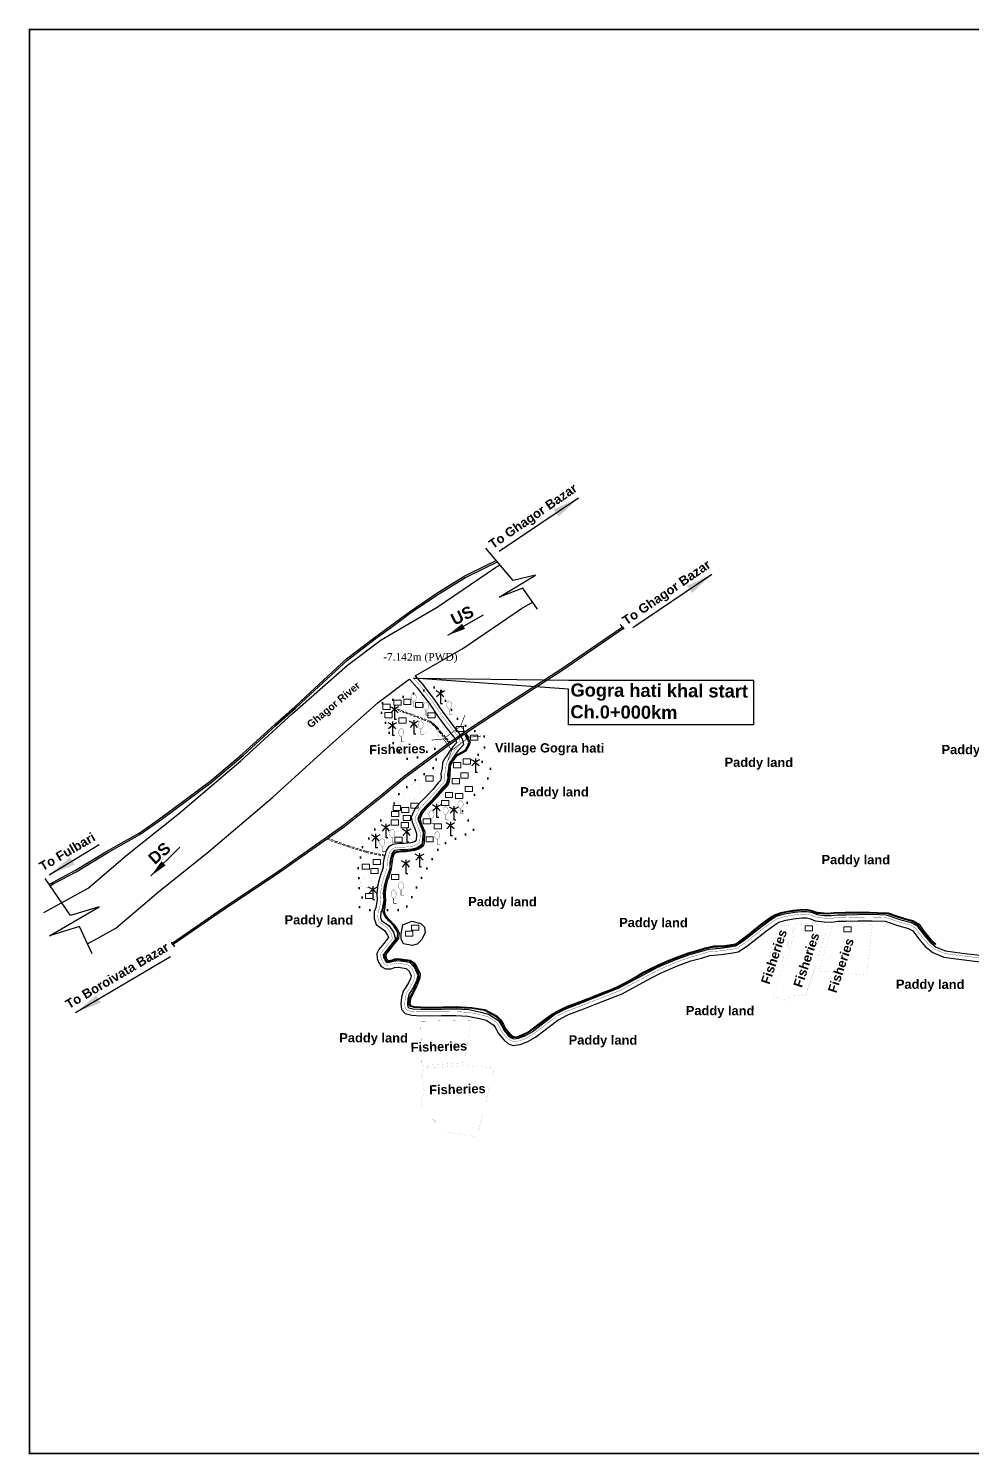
# Model space of a CAD drawing. Header units: millimetres. Extents: x -54213 to 103, y -104347 to -48.
# Drawn here: x -54213 to -52461, y -104347 to -101700 of the extents above; entities that cross this region are included whole.
import ezdxf

# ---------------------------------------------------------------- set-up
doc = ezdxf.new("R2010")
doc.units = ezdxf.units.MM
doc.header["$MEASUREMENT"] = 0
for name, pattern in [('DASHED2', [0.375, 0.25, -0.125]), ('DOT2', [0.125, 0, -0.125]), ('HIDDENX2', [0.75, 0.5, -0.25]), ('PHANTOM2', [1.25, 0.625, -0.125, 0.125, -0.125, 0.125, -0.125])]:
    doc.linetypes.add(name, pattern=pattern)
for name, color, linetype in [('BC RD', 31, 'Continuous'), ('boundary', 7, 'Continuous'), ('HBB RD', 241, 'Continuous'), ('Home Stead', 151, 'Continuous'), ('Khal', 4, 'Continuous'), ('Proposed khal', 1, 'Continuous'), ('RIVER', 150, 'Continuous'), ('TEXT', 5, 'Continuous'), ('Trees', 77, 'Continuous')]:
    doc.layers.add(name, color=color, linetype=linetype)
for name, color, linetype, lineweight in [('Earthan Road', 7, 'DASHED2', 9), ('Existing Str', 7, 'PHANTOM2', 35), ('HOUSE', 144, 'Continuous', 18), ('OUTLINE', 7, 'Continuous', 15), ('Pond or Ditch', 7, 'Continuous', 9)]:
    doc.layers.add(name, color=color, linetype=linetype, lineweight=lineweight)
doc.styles.add('b', font='times.ttf')
doc.styles.get("Standard").update_dxf_attribs({"font": 'arial.ttf'})
doc.styles.add('sum', font='arialbd.ttf')
doc.dimstyles.get("Standard").update_dxf_attribs({"dimtxt": 0.18, "dimasz": 0.18, "dimexe": 0.18, "dimexo": 0.0625, "dimgap": 0.09, "dimtad": 0, "dimtih": 1, "dimtoh": 1, "dimdec": 4, "dimzin": 0, "dimdsep": 46, "dimtxsty": 'Standard', "dimblk": 'DATUMBLANK', "dimcen": 0.09, "dimadec": 0, "dimazin": 0, "dimtfac": 1, "dimtdec": 4, "dimtofl": 0, "dimtmove": 0, "dimatfit": 3, "dimfxl": 1, "dimtolj": 1, "dimtzin": 0, "dimarcsym": 0})

# ---------------------------------------------------------------- blocks, each defined once
blk = doc.blocks.new('A$C628710F4')
at = {"layer": 'Trees', "color": 3, "lineweight": 30}
blk.add_lwpolyline([(4.9, 15.8), (4.9, 0), (7.3, 0)], dxfattribs=at)
for centre, start, end in [((-14.3, -13.1), 41.2491, 62.6782), ((24, -13.1), 117.3218, 138.7509)]:
    blk.add_arc(centre, 31.1, start, end, dxfattribs=at)
blk = doc.blocks.new('A$C00BC48C8')
at = {"layer": 'Trees', "color": 3, "linetype": 'Continuous', "const_width": 0.179}
blk.add_lwpolyline([(1.7, 3.8, 0.606435), (1.7, 10, 0.606435)], format="xyb", close=True, dxfattribs=at)
at = {"layer": 'Trees', "color": 3, "linetype": 'Continuous', "const_width": 0.319}
for points in [[(1.7, 3.8), (1.7, 0.2)], [(1.7, 0.2), (3.9, 0.2)]]:
    blk.add_lwpolyline(points, dxfattribs=at)
blk = doc.blocks.new('A$C3F38328A')
at = {"layer": 'Khal', "lineweight": 25, "ltscale": 0.1, "xscale": 1.599999999998545, "yscale": 1.600000000005821, "zscale": 1.6}
blk.add_blockref('A$C00BC48C8', (0.4, 0), dxfattribs=at)
blk = doc.blocks.new('A$C009E12FC')
at = {"layer": 'Existing Str', "linetype": 'Continuous', "const_width": 1.2}
for points in [[(0.3, 49.7), (18.9, 38.1), (59.2, 38.1), (77.8, 49.7)], [(18.9, 12.1), (18.9, 38.1)], [(59.2, 12.1), (59.2, 38.1)], [(0.3, 0.5), (18.9, 12.1), (59.2, 12.1), (77.8, 0.5)]]:
    blk.add_lwpolyline(points, dxfattribs=at)
blk = doc.blocks.new('_DatumBlank')
at = {"color": 0, "linetype": 'ByBlock', "lineweight": -2}
for p, q in [((0, 0.577), (-1, 0)), ((0, -0.577), (0, 0.577)), ((-1, 0), (0, -0.577))]:
    blk.add_line(p, q, dxfattribs=at)
blk = doc.blocks.new('A$C5B990698')
at = {"layer": 'TEXT', "color": 0, "lineweight": 25}
blk.add_leader([(0, 110.8), (26.4, 0)], dimstyle='Standard', override={"dimscale": 0.5, "dimasz": 100, "dimgap": 0.09, "dimtad": 0}, dxfattribs=at)

msp = doc.modelspace()

# ---------------------------------------------------------------- linework, layer by layer
at = {"layer": 'BC RD', "lineweight": 25, "ltscale": 0.1}
for points in [[(-54174.7, -103288.7), (-54167.3, -103284.4), (-54126, -103262.6), (-54066.2, -103226.4), (-54007.8, -103193.9), (-53967.6, -103165.1), (-53875.7, -103097.2), (-53816.5, -103047.1), (-53755.5, -102991.2), (-53719.3, -102959.6), (-53699.5, -102940.9), (-53623, -102870.2), (-53571.4, -102830.8), (-53541.4, -102809), (-53503.9, -102781.3), (-53455.1, -102747.9), (-53403.5, -102716.2), (-53364.5, -102697), (-53344.9, -102687.4)], [(-54173, -103291.2), (-54165.9, -103287.1), (-54124.5, -103265.2), (-54064.6, -103229), (-54006.2, -103196.4), (-53965.8, -103167.5), (-53873.9, -103099.5), (-53814.6, -103049.3), (-53753.5, -102993.4), (-53717.3, -102961.8), (-53697.5, -102943), (-53621, -102872.5), (-53569.6, -102833.2), (-53539.6, -102811.5), (-53502.1, -102783.7), (-53453.5, -102750.4), (-53402.1, -102718.8), (-53363.2, -102699.7), (-53342.9, -102689.8)], [(-53946.5, -103397.6), (-53860.6, -103338.4), (-53748.6, -103263.7), (-53628.4, -103178.7), (-53557.1, -103121.8), (-53515, -103087.5), (-53438.4, -103030.6), (-53401.9, -103004.5), (-53327.5, -102955.7), (-53225, -102889.3), (-53158.3, -102843.4), (-53111, -102811.1)], [(-53114.9, -102806.5), (-53110.2, -102812), (-53108.5, -102811), (-53111.2, -102813.1), (-53109.7, -102812.3), (-53107.8, -102814.5)], [(-53401.3, -103007.7), (-53400.2, -103007), (-53325.8, -102958.2), (-53223.3, -102891.8), (-53156.6, -102845.9), (-53108.9, -102813.3)], [(-53944.4, -103399.8), (-53859, -103340.9), (-53746.9, -103266.2), (-53626.6, -103181.1), (-53555.2, -103124.1), (-53513.1, -103089.9), (-53436.6, -103033), (-53403, -103008.9)], [(-53941.3, -103404.7), (-53945.1, -103398.8), (-53947.2, -103399.7), (-53944, -103397.4), (-53945.9, -103398.3), (-53947.7, -103396.1)]]:
    msp.add_lwpolyline(points, dxfattribs=at)
at = {"layer": 'boundary', "color": 0, "const_width": 3.39}
msp.add_lwpolyline([(-54211.3, -101701.7), (-50502.6, -101701.7), (-50502.6, -104345.3), (-54211.3, -104345.3), (-54211.3, -101701.7)], dxfattribs=at)
at = {"layer": 'Earthan Road', "color": 7, "linetype": 'HIDDENX2', "ltscale": 10}
for points in [[(-53432.4, -103025.7), (-53449.1, -103007.5), (-53456.3, -102998.4), (-53459.9, -102994.5), (-53463.8, -102991), (-53468.7, -102987.8), (-53479.7, -102983.2), (-53528.9, -102965), (-53528.2, -102963.2), (-53478.9, -102981.4), (-53467.8, -102986), (-53462.6, -102989.4), (-53458.5, -102993.1), (-53454.8, -102997.1), (-53447.5, -103006.2), (-53430.7, -103024.5)], [(-53659.8, -103204.6), (-53620.6, -103218.7), (-53586.3, -103229.5), (-53552.1, -103236.4)], [(-53657.8, -103203.2), (-53619.9, -103216.8), (-53585.8, -103227.6), (-53551.5, -103234.5)]]:
    msp.add_lwpolyline(points, dxfattribs=at)
at = {"layer": 'HBB RD', "lineweight": 25, "ltscale": 0.1}
msp.add_lwpolyline([(-53401.3, -103007.7), (-53398.8, -103014.4), (-53396.1, -103018.9), (-53393.4, -103025.1), (-53395.9, -103031.6), (-53401.4, -103041.4), (-53416.4, -103049.6), (-53419.1, -103051.4), (-53424.7, -103058.6), (-53427.2, -103062.8), (-53429.6, -103066.7), (-53430.2, -103071.5), (-53431, -103086), (-53432.5, -103098.1), (-53435.7, -103105.6), (-53442.7, -103113), (-53457.2, -103129.5), (-53465.1, -103137.9), (-53471.1, -103144.2), (-53478.9, -103152.4), (-53481.8, -103156.2), (-53484.5, -103161.2), (-53486.4, -103166.5), (-53485.6, -103171.2), (-53483.4, -103177), (-53479.3, -103186.8), (-53477.6, -103191.3), (-53478.1, -103197.7), (-53478.4, -103205.5), (-53479, -103211.7), (-53480.5, -103217.6), (-53485.1, -103220.8), (-53490.4, -103223.8), (-53496.4, -103225.8), (-53504.2, -103227.1), (-53512.8, -103228.1), (-53519.9, -103228.4), (-53529.1, -103229.4), (-53532.8, -103230.6), (-53535.2, -103233.5), (-53537.1, -103239.1), (-53538.2, -103246.3), (-53539.5, -103254.1), (-53539.8, -103260.6), (-53541.1, -103264.5), (-53545.2, -103277.2), (-53547.1, -103282.1), (-53549.9, -103294.5), (-53550.9, -103304.5), (-53550.9, -103310.3), (-53550.4, -103318.9), (-53551.6, -103330.5), (-53553.2, -103338.5), (-53550.8, -103345.2), (-53547.3, -103350.2), (-53542.6, -103355), (-53534.7, -103363.1), (-53529.6, -103370.7), (-53525.3, -103378.5), (-53526.2, -103388.3), (-53530.8, -103394.6), (-53534.7, -103399.9), (-53542.5, -103409.6), (-53545.5, -103413.5), (-53547.9, -103416.4), (-53549.1, -103418.6), (-53549.8, -103421.1), (-53549.2, -103424.8), (-53548.1, -103427.4), (-53546.2, -103429.7), (-53543.5, -103430.2), (-53538.3, -103428.6), (-53532.9, -103427.2), (-53525.7, -103426.2), (-53518.6, -103427.8), (-53504.4, -103429.6), (-53497.4, -103434.3), (-53492.1, -103441.8), (-53489.3, -103448.2), (-53486.3, -103455), (-53487, -103462.7), (-53488.8, -103468), (-53492.6, -103477), (-53495.3, -103484), (-53499.9, -103492.8), (-53502.1, -103496.9), (-53503.8, -103501), (-53504.9, -103505.3), (-53505, -103508.8), (-53504.6, -103511.9), (-53504, -103513.4), (-53497, -103515.6), (-53484.7, -103516.2), (-53468.5, -103516.8), (-53419.5, -103515.7), (-53390.1, -103517.4), (-53366, -103520.7), (-53343.7, -103532.7), (-53336.1, -103540), (-53331.6, -103548), (-53326.5, -103558.1), (-53322.3, -103563.1), (-53317.6, -103568.1), (-53313, -103571.1), (-53308.7, -103571.6), (-53303.6, -103570.6), (-53295.9, -103567.6), (-53285.9, -103562.3), (-53257.6, -103541.5), (-53243.5, -103530.7), (-53232.9, -103524.5), (-53222.9, -103519.5), (-53213.1, -103514.8), (-53200.9, -103510.5), (-53175.2, -103500.3), (-53165.4, -103496.7), (-53148.9, -103490.1), (-53137.5, -103485.6), (-53127.9, -103482), (-53117.5, -103477), (-53106.2, -103471.2), (-53092.6, -103463.9), (-53083.6, -103458.8), (-53074.4, -103453.2), (-53059.8, -103445.5), (-53043.1, -103437.3), (-53027.9, -103430.4), (-53010.3, -103423.7), (-52988.9, -103415.9), (-52970.5, -103410.6), (-52957.1, -103406.3), (-52941.2, -103403), (-52933.3, -103403.1), (-52920.8, -103402.4), (-52909.1, -103400.6), (-52903.2, -103399.8), (-52899.4, -103398.2), (-52892.7, -103393.5), (-52885.1, -103388.2), (-52875, -103380.1), (-52864.6, -103371.1), (-52854.4, -103363), (-52847, -103357.6), (-52836, -103349.6), (-52828.6, -103345.2), (-52816.6, -103341), (-52804.5, -103338.5), (-52794.5, -103336.9), (-52781.1, -103335.2), (-52769.1, -103334.9), (-52758.7, -103337.1), (-52752.2, -103339.5), (-52748.3, -103340.5), (-52730.5, -103341.9), (-52717.6, -103341), (-52697.6, -103340.2), (-52693.1, -103340.3), (-52664.7, -103340), (-52652.2, -103340.3), (-52637.5, -103340.8), (-52617.7, -103341.6), (-52603.4, -103346.6), (-52586, -103351.9), (-52572, -103355.9), (-52560.2, -103362.9), (-52551.6, -103375.3), (-52547.3, -103379.9), (-52542.1, -103386.7), (-52536.3, -103393.3), (-52529.3, -103398.9), (-52530.5, -103400.5), (-52537.7, -103394.7), (-52543.6, -103387.9), (-52548.8, -103381.2), (-52553.1, -103376.6), (-52561.6, -103364.4), (-52572.8, -103357.7), (-52586.6, -103353.9), (-52604.1, -103348.5), (-52618.1, -103343.6), (-52637.6, -103342.8), (-52652.2, -103342.3), (-52664.7, -103342), (-52693.1, -103342.3), (-52697.6, -103342.2), (-52717.5, -103343), (-52730.6, -103343.9), (-52748.7, -103342.5), (-52752.8, -103341.4), (-52759.3, -103339), (-52769.3, -103336.9), (-52780.9, -103337.2), (-52794.2, -103338.9), (-52804.2, -103340.5), (-52816.1, -103342.9), (-52827.7, -103347), (-52834.9, -103351.3), (-52845.8, -103359.2), (-52853.2, -103364.6), (-52863.3, -103372.7), (-52873.7, -103381.6), (-52883.9, -103389.8), (-52891.6, -103395.2), (-52898.4, -103399.9), (-52902.6, -103401.8), (-52908.8, -103402.6), (-52920.6, -103404.4), (-52933.2, -103405.1), (-52941, -103405), (-52956.6, -103408.2), (-52969.9, -103412.5), (-52988.3, -103417.8), (-53009.6, -103425.5), (-53027.1, -103432.3), (-53042.3, -103439.2), (-53058.9, -103447.3), (-53073.5, -103454.9), (-53082.6, -103460.5), (-53091.7, -103465.6), (-53105.3, -103473), (-53116.6, -103478.8), (-53127.1, -103483.8), (-53136.8, -103487.5), (-53148.1, -103491.9), (-53164.7, -103498.5), (-53174.5, -103502.2), (-53200.2, -103512.4), (-53212.3, -103516.7), (-53222.1, -103521.3), (-53232, -103526.3), (-53242.4, -103532.3), (-53256.4, -103543.1), (-53284.8, -103564), (-53295, -103569.5), (-53303.1, -103572.5), (-53308.6, -103573.6), (-53313.7, -103573), (-53318.9, -103569.6), (-53323.8, -103564.4), (-53328.1, -103559.2), (-53333.3, -103549), (-53337.7, -103541.2), (-53344.9, -103534.4), (-53366.6, -103522.7), (-53390.3, -103519.4), (-53419.6, -103517.7), (-53468.5, -103518.8), (-53484.8, -103518.2), (-53497.4, -103517.5), (-53505.4, -103515), (-53506.5, -103512.5), (-53507, -103508.9), (-53506.8, -103505.1), (-53505.7, -103500.4), (-53503.9, -103496.1), (-53501.6, -103491.8), (-53497.1, -103483.2), (-53494.5, -103476.3), (-53490.7, -103467.3), (-53488.9, -103462.3), (-53488.3, -103455.3), (-53491.1, -103449), (-53493.9, -103442.8), (-53498.9, -103435.7), (-53505.1, -103431.5), (-53518.9, -103429.8), (-53525.8, -103428.3), (-53532.5, -103429.2), (-53537.7, -103430.5), (-53543.4, -103432.2), (-53547.2, -103431.6), (-53549.8, -103428.5), (-53551.1, -103425.4), (-53551.9, -103421), (-53551, -103417.9), (-53549.6, -103415.2), (-53547, -103412.3), (-53544.1, -103408.3), (-53536.3, -103398.7), (-53532.4, -103393.4), (-53528.1, -103387.6), (-53527.3, -103378.9), (-53531.4, -103371.7), (-53536.3, -103364.4), (-53544, -103356.4), (-53548.9, -103351.5), (-53552.6, -103346.1), (-53555.3, -103338.7), (-53553.6, -103330.2), (-53552.5, -103318.9), (-53552.9, -103310.3), (-53552.9, -103304.4), (-53551.9, -103294.2), (-53549, -103281.5), (-53547.1, -103276.6), (-53543, -103263.9), (-53541.8, -103260.2), (-53541.5, -103253.9), (-53540.2, -103245.9), (-53539.1, -103238.6), (-53537, -103232.5), (-53534, -103228.9), (-53529.6, -103227.4), (-53520, -103226.4), (-53512.9, -103226.1), (-53504.5, -103225.1), (-53496.9, -103223.9), (-53491.2, -103222), (-53486.2, -103219.1), (-53482.2, -103216.3), (-53481, -103211.4), (-53480.4, -103205.3), (-53480.1, -103197.6), (-53479.7, -103191.6), (-53481.2, -103187.5), (-53485.2, -103177.8), (-53487.5, -103171.7), (-53488.5, -103166.3), (-53486.3, -103160.4), (-53483.5, -103155.1), (-53480.4, -103151), (-53472.6, -103142.8), (-53466.5, -103136.5), (-53458.7, -103128.1), (-53444.2, -103111.7), (-53437.4, -103104.5), (-53434.4, -103097.6), (-53433, -103085.8), (-53432.2, -103071.3), (-53431.5, -103066), (-53428.9, -103061.8), (-53426.4, -103057.5), (-53420.5, -103049.9), (-53417.5, -103047.9), (-53402.9, -103039.9), (-53397.7, -103030.8), (-53395.5, -103025.1), (-53397.8, -103019.8), (-53400.6, -103015.3), (-53403, -103008.9)], dxfattribs=at)
at = {"layer": 'Home Stead', "color": 7, "linetype": 'DOT2', "lineweight": 50, "ltscale": 159.474072, "flags": 128}
msp.add_lwpolyline([(-53579.5, -103336.7), (-53599.9, -103330.6), (-53591.5, -103306.7), (-53602.5, -103290.7), (-53599, -103280.3), (-53604, -103268), (-53597.6, -103245.6), (-53595.3, -103223.2), (-53582, -103203.8), (-53547.9, -103153.5), (-53528.8, -103133.1), (-53526.1, -103121.9), (-53494, -103093.6), (-53455, -103068.8), (-53459.1, -103034.2), (-53493.8, -103054.8), (-53510.8, -103056), (-53533.5, -103034.2), (-53549, -102992.6), (-53560.4, -102964.7), (-53557.1, -102952.6), (-53450.8, -102920.2), (-53437.6, -102951.5), (-53411.7, -102988.6), (-53367.1, -103014.6), (-53366.6, -103039.5), (-53382.4, -103051.3), (-53354.3, -103075.3), (-53366, -103106.9), (-53391.2, -103127.9), (-53409.3, -103150.2), (-53385.8, -103189.3), (-53448.9, -103216.7), (-53481.6, -103272.4), (-53514.2, -103336.6), (-53579.5, -103336.7)], dxfattribs=at)
at = {"layer": 'HOUSE'}
for points in [[(-53555.2, -102964), (-53541.7, -102964), (-53541.7, -102954.5), (-53555.2, -102954.5), (-53555.2, -102964)], [(-53551.8, -102979.3), (-53538.3, -102979.3), (-53538.3, -102969.8), (-53551.8, -102969.8), (-53551.8, -102979.3)], [(-53534.9, -102955.9), (-53521.4, -102955.9), (-53521.4, -102946.5), (-53534.9, -102946.5), (-53534.9, -102955.9)], [(-53516.7, -102954.6), (-53503.2, -102954.6), (-53503.2, -102945.1), (-53516.7, -102945.1), (-53516.7, -102954.6)], [(-53494.6, -102960.3), (-53481.1, -102960.3), (-53481.1, -102950.9), (-53494.6, -102950.9), (-53494.6, -102960.3)], [(-53472, -102979.7), (-53458.5, -102979.7), (-53458.5, -102970.2), (-53472, -102970.2), (-53472, -102979.7)], [(-53525.6, -102989.2), (-53512.1, -102989.2), (-53512.1, -102979.8), (-53525.6, -102979.8), (-53525.6, -102989.2)], [(-53419.1, -103005), (-53405.6, -103005), (-53405.6, -102995.5), (-53419.1, -102995.5), (-53419.1, -103005)], [(-53392.9, -103021), (-53379.4, -103021), (-53379.4, -103011.5), (-53392.9, -103011.5), (-53392.9, -103021)], [(-53424, -103072.1), (-53410.5, -103072.1), (-53410.5, -103062.7), (-53424, -103062.7), (-53424, -103072.1)], [(-53406.4, -103065.4), (-53392.9, -103065.4), (-53392.9, -103055.9), (-53406.4, -103055.9), (-53406.4, -103065.4)], [(-53475.3, -103096.9), (-53461.8, -103096.9), (-53461.8, -103087.4), (-53475.3, -103087.4), (-53475.3, -103096.9)], [(-53426.8, -103101.9), (-53413.3, -103101.9), (-53413.3, -103092.4), (-53426.8, -103092.4), (-53426.8, -103101.9)], [(-53410.6, -103091.3), (-53397.1, -103091.3), (-53397.1, -103081.8), (-53410.6, -103081.8), (-53410.6, -103091.3)], [(-53439.4, -103127.4), (-53425.9, -103127.4), (-53425.9, -103117.9), (-53439.4, -103117.9), (-53439.4, -103127.4)], [(-53420.6, -103129.5), (-53407.1, -103129.5), (-53407.1, -103120), (-53420.6, -103120), (-53420.6, -103129.5)], [(-53402.3, -103116.6), (-53388.8, -103116.6), (-53388.8, -103107.2), (-53402.3, -103107.2), (-53402.3, -103116.6)], [(-53539.4, -103162.8), (-53525.9, -103162.8), (-53525.9, -103153.4), (-53539.4, -103153.4), (-53539.4, -103162.8)], [(-53536.4, -103151.6), (-53522.9, -103151.6), (-53522.9, -103142.2), (-53536.4, -103142.2), (-53536.4, -103151.6)], [(-53520.7, -103155.6), (-53507.2, -103155.6), (-53507.2, -103146.1), (-53520.7, -103146.1), (-53520.7, -103155.6)], [(-53503.5, -103147.4), (-53490, -103147.4), (-53490, -103138), (-53503.5, -103138), (-53503.5, -103147.4)], [(-53446.3, -103142.4), (-53432.8, -103142.4), (-53432.8, -103133), (-53446.3, -103133), (-53446.3, -103142.4)], [(-53540.1, -103178.6), (-53526.6, -103178.6), (-53526.6, -103169.2), (-53540.1, -103169.2), (-53540.1, -103178.6)], [(-53521.1, -103183.5), (-53507.6, -103183.5), (-53507.6, -103174.1), (-53521.1, -103174.1), (-53521.1, -103183.5)], [(-53517.8, -103170.3), (-53504.3, -103170.3), (-53504.3, -103160.8), (-53517.8, -103160.8), (-53517.8, -103170.3)], [(-53480.4, -103176.2), (-53466.9, -103176.2), (-53466.9, -103166.8), (-53480.4, -103166.8), (-53480.4, -103176.2)], [(-53460, -103185.8), (-53446.5, -103185.8), (-53446.5, -103176.4), (-53460, -103176.4), (-53460, -103185.8)], [(-53533.1, -103210.2), (-53519.6, -103210.2), (-53519.6, -103200.8), (-53533.1, -103200.8), (-53533.1, -103210.2)], [(-53475.2, -103209.8), (-53461.7, -103209.8), (-53461.7, -103200.4), (-53475.2, -103200.4), (-53475.2, -103209.8)], [(-53593.9, -103260.5), (-53580.4, -103260.5), (-53580.4, -103251.1), (-53593.9, -103251.1), (-53593.9, -103260.5)], [(-53577.6, -103268.8), (-53564.1, -103268.8), (-53564.1, -103259.3), (-53577.6, -103259.3), (-53577.6, -103268.8)], [(-53573.1, -103251.7), (-53559.6, -103251.7), (-53559.6, -103242.3), (-53573.1, -103242.3), (-53573.1, -103251.7)], [(-53539.2, -103279.7), (-53525.7, -103279.7), (-53525.7, -103270.2), (-53539.2, -103270.2), (-53539.2, -103279.7)], [(-53587.4, -103315), (-53573.9, -103315), (-53573.9, -103305.6), (-53587.4, -103305.6), (-53587.4, -103315)], [(-53502.2, -103374), (-53488.7, -103374), (-53488.7, -103364.5), (-53502.2, -103364.5), (-53502.2, -103374)], [(-52771.5, -103375), (-52758, -103375), (-52758, -103365.6), (-52771.5, -103365.6), (-52771.5, -103375)], [(-52699.7, -103377), (-52686.2, -103377), (-52686.2, -103367.5), (-52699.7, -103367.5), (-52699.7, -103377)], [(-53513.4, -103384.7), (-53499.9, -103384.7), (-53499.9, -103375.3), (-53513.4, -103375.3), (-53513.4, -103384.7)]]:
    msp.add_lwpolyline(points, dxfattribs=at)
at = {"layer": 'Khal', "lineweight": 25, "ltscale": 0.1}
for points in [[(-53268.6, -102777.7), (-53295.3, -102738.7), (-53339.5, -102755.5), (-53272.2, -102714.6), (-53313.3, -102724.4), (-53364.2, -102664.9)], [(-54094.6, -103417.5), (-54118.4, -103367), (-54173.8, -103384.1), (-54081.8, -103330.4), (-54135.2, -103346.7), (-54182.3, -103277.6)], [(-53518.2, -103364), (-53501.9, -103357), (-53484.7, -103361.4), (-53478.3, -103367.9), (-53476.7, -103378.4), (-53483.4, -103391.7), (-53492, -103399.7), (-53500.8, -103402), (-53516.9, -103398.9), (-53521.4, -103389.9), (-53521.4, -103380.7), (-53518.2, -103364)]]:
    msp.add_lwpolyline(points, dxfattribs=at)
at = {"layer": 'Pond or Ditch', "color": 4, "const_width": 0.0842}
for points in [[(-53519.4, -103038.4), (-53465.4, -102999.7), (-53446.2, -103019.8), (-53476.5, -103044.5), (-53494.8, -103052.1), (-53505.7, -103053.5), (-53512.7, -103049.8), (-53519.4, -103038.4)], [(-53517.8, -103122.8), (-53512.3, -103114.6), (-53507.1, -103107.8), (-53500.7, -103102), (-53493.4, -103096.6), (-53490.1, -103094.6), (-53486.6, -103102.4), (-53485.7, -103108.9), (-53486, -103117.6), (-53491.8, -103125.5), (-53499, -103132.1), (-53504.1, -103135.3), (-53512.1, -103133.9), (-53514.4, -103132.1), (-53517.8, -103122.8)], [(-53580.9, -103294.7), (-53590.2, -103294.3), (-53595.1, -103292.9), (-53597.1, -103285.6), (-53592.9, -103279.1), (-53586.1, -103276), (-53578.8, -103276.7), (-53575.8, -103283.6), (-53577, -103291.8), (-53580.9, -103294.7)], [(-52820.1, -103366.1), (-52790.9, -103363.3), (-52819.9, -103448.4), (-52844.4, -103444.9), (-52820.1, -103366.1)], [(-52786.7, -103360.2), (-52729.1, -103363.8), (-52748.2, -103426), (-52771.5, -103496.1), (-52795.5, -103494), (-52806, -103503.7), (-52832.1, -103496.2), (-52814.3, -103447.2), (-52797.9, -103402.7), (-52786.7, -103360.2)], [(-52721.9, -103366.4), (-52683.2, -103359.4), (-52646.8, -103363.5), (-52657.6, -103457.1), (-52746.1, -103449.5), (-52721.9, -103366.4)], [(-53479.7, -103542.7), (-53390.8, -103540.7), (-53404.4, -103619.8), (-53482.8, -103625.1), (-53485.3, -103542.7), (-53479.7, -103542.7)], [(-53479.4, -103629.6), (-53445.9, -103628.1), (-53401, -103625.2), (-53348.3, -103629.2), (-53380.7, -103757.3), (-53439.9, -103747.7), (-53484.4, -103702.3), (-53478.7, -103670.8), (-53483.2, -103645), (-53479.4, -103629.6)]]:
    msp.add_lwpolyline(points, dxfattribs=at)
at = {"layer": 'Proposed khal', "lineweight": 25, "ltscale": 0.1}
for points in [[(-53506.1, -102908.1), (-53491.7, -102924), (-53469.7, -102952.4), (-53453.9, -102975.8), (-53440.3, -102994.2), (-53433, -103003.5), (-53423.9, -103015.5), (-53419.5, -103022.7), (-53418.5, -103025.3), (-53418.5, -103025.7), (-53425, -103032.8), (-53432.1, -103042.6), (-53437.4, -103050.6), (-53440.7, -103055.2), (-53444.7, -103062.9), (-53445.6, -103072.7), (-53447.5, -103083.8), (-53447.1, -103091), (-53448.5, -103095.8), (-53452.7, -103100.2), (-53462.8, -103112.3), (-53472.8, -103123.2), (-53485.2, -103136.1), (-53494.7, -103146.5), (-53500.2, -103158.6), (-53502.8, -103164.2), (-53501.1, -103173.2), (-53495.6, -103187), (-53492.8, -103194.3), (-53493.1, -103198.7), (-53493.5, -103204.6), (-53494, -103207.6), (-53496.9, -103209.5), (-53503.2, -103211.4), (-53516.1, -103212.7), (-53524.9, -103212.7), (-53536.8, -103214.6), (-53544.1, -103218.6), (-53549.1, -103225.9), (-53551.2, -103233.2), (-53553.4, -103241.2), (-53554.5, -103249.5), (-53554.7, -103257.5), (-53560.7, -103275.6), (-53564.7, -103289.4), (-53566.7, -103305.5), (-53565.9, -103317.5), (-53568.5, -103331.4), (-53571.3, -103338.8), (-53571.6, -103351.9), (-53567.7, -103363.1), (-53552.5, -103374.3), (-53546.5, -103382.8), (-53545.2, -103387.5), (-53553.8, -103398.5), (-53562.6, -103409.8), (-53565.1, -103414.4), (-53566.7, -103417.6), (-53566.2, -103426.1), (-53563.3, -103432.9), (-53558.3, -103441.1), (-53550.2, -103445.5), (-53540.2, -103445.4), (-53533.5, -103443.2), (-53526.5, -103442.2), (-53511.9, -103444.6), (-53506.8, -103449.7), (-53503.1, -103458.2), (-53504.2, -103463.2), (-53508, -103471.8), (-53512.6, -103479.4), (-53517.7, -103487.1), (-53520.8, -103498.9), (-53521.9, -103510.4), (-53520.7, -103520.8), (-53514.1, -103528.7), (-53501.5, -103531.7), (-53485.1, -103532.5), (-53446.7, -103532.2), (-53419.7, -103532), (-53397.6, -103533.2), (-53376, -103537.5), (-53363.9, -103540.6), (-53349.4, -103549.9), (-53345.6, -103556.4), (-53341, -103565.7), (-53331.1, -103577.5), (-53323.3, -103584), (-53314.2, -103587.6), (-53300.6, -103586.1), (-53286, -103580.6), (-53271.8, -103572.2), (-53230.5, -103540.6), (-53210.7, -103530.5), (-53182.5, -103519.7), (-53157.4, -103510.1), (-53111.5, -103491.7), (-53066.2, -103467.4), (-53040, -103453.5), (-53008.4, -103439.8), (-52983.5, -103430.9), (-52964.2, -103425.6), (-52948.2, -103420.6), (-52927.6, -103419.2), (-52905.7, -103415.9), (-52896.2, -103414.1), (-52880.3, -103403.9), (-52843.5, -103374.9), (-52830, -103365), (-52820.5, -103358.9), (-52807.3, -103355.1), (-52789.3, -103352.3), (-52778, -103351), (-52769.2, -103350.9), (-52761.9, -103352.6), (-52753.2, -103356.6), (-52736.6, -103358.4), (-52721.8, -103358.7), (-52710.6, -103357.3), (-52695.1, -103357), (-52674.1, -103356.4), (-52646.9, -103356.3), (-52623.2, -103357.1), (-52597.7, -103365.8), (-52579.6, -103370.8), (-52572, -103375.1), (-52560.8, -103390.1), (-52548.7, -103404), (-52534.3, -103415.5), (-52514.2, -103423.7), (-52491.2, -103427), (-52471.4, -103429.5), (-52447.2, -103432.3)], [(-53495.5, -102901.9), (-53482.5, -102916.3), (-53460, -102945.3), (-53444.1, -102968.9), (-53430.7, -102986.9), (-53423.5, -102996.2), (-53413.9, -103008.8), (-53408.7, -103017.4), (-53406.8, -103022.3), (-53405.9, -103029.7), (-53415.7, -103040.4), (-53422.2, -103049.4), (-53427.5, -103057.4), (-53430.4, -103061.4), (-53432.9, -103066.4), (-53433.7, -103074.3), (-53435.5, -103084.5), (-53435, -103092.4), (-53437.8, -103102), (-53443.8, -103108.2), (-53453.7, -103120.2), (-53464.1, -103131.5), (-53476.5, -103144.3), (-53484.5, -103153.2), (-53489.3, -103163.6), (-53490.3, -103165.8), (-53489.6, -103169.8), (-53484.4, -103182.6), (-53480.7, -103192.5), (-53481.2, -103199.5), (-53481.6, -103205.8), (-53482.8, -103214.7), (-53491.8, -103220.6), (-53500.9, -103223.2), (-53515.5, -103224.7), (-53523.9, -103224.7), (-53532.8, -103226.1), (-53535.8, -103227.8), (-53538.1, -103231.1), (-53539.7, -103236.5), (-53541.6, -103243.6), (-53542.5, -103250.4), (-53542.7, -103259.5), (-53549.2, -103279.1), (-53552.9, -103291.8), (-53554.6, -103305.8), (-53553.8, -103318.2), (-53556.9, -103334.6), (-53559.3, -103341.1), (-53559.6, -103350), (-53557.6, -103355.6), (-53543.9, -103365.8), (-53535.4, -103377.6), (-53532.1, -103390.2), (-53544.3, -103405.9), (-53552.5, -103416.4), (-53554.5, -103420), (-53554.6, -103420.1), (-53554.4, -103423.3), (-53552.6, -103427.4), (-53549.8, -103432.1), (-53547.2, -103433.5), (-53542.2, -103433.4), (-53536.2, -103431.5), (-53526.5, -103430), (-53506.1, -103433.4), (-53496.7, -103442.8), (-53490.6, -103457), (-53492.8, -103466.9), (-53497.3, -103477.3), (-53502.4, -103485.8), (-53506.6, -103492.1), (-53508.9, -103501), (-53509.8, -103510.3), (-53509.2, -103515.9), (-53507.4, -103518), (-53499.8, -103519.8), (-53484.9, -103520.5), (-53446.8, -103520.2), (-53419.4, -103520), (-53396, -103521.3), (-53373.3, -103525.8), (-53359, -103529.5), (-53340.6, -103541.4), (-53335, -103550.7), (-53330.9, -103559.1), (-53322.6, -103569), (-53317.1, -103573.5), (-53312.5, -103575.4), (-53303.4, -103574.4), (-53291.2, -103569.8), (-53278.5, -103562.2), (-53236.9, -103530.4), (-53215.6, -103519.6), (-53186.8, -103508.5), (-53161.8, -103498.9), (-53116.6, -103480.8), (-53071.9, -103456.8), (-53045.2, -103442.7), (-53012.8, -103428.6), (-52987.2, -103419.5), (-52967.6, -103414.1), (-52950.4, -103408.7), (-52928.9, -103407.2), (-52907.7, -103404), (-52900.7, -103402.7), (-52887.2, -103394.1), (-52850.8, -103365.4), (-52836.8, -103355.2), (-52825.6, -103347.9), (-52809.9, -103343.3), (-52790.9, -103340.4), (-52778.8, -103339), (-52767.9, -103338.9), (-52758, -103341.2), (-52749.9, -103344.9), (-52735.8, -103346.4), (-52722.4, -103346.7), (-52711.5, -103345.3), (-52695.4, -103345), (-52674.3, -103344.4), (-52646.7, -103344.3), (-52621, -103345.2), (-52594.2, -103354.3), (-52575, -103359.6), (-52563.9, -103365.9), (-52551.5, -103382.6), (-52540.4, -103395.3), (-52528.2, -103405.1), (-52511, -103412.1), (-52489.6, -103415.1), (-52470, -103417.6), (-52445.9, -103420.4)]]:
    msp.add_lwpolyline(points, dxfattribs=at)
at = {"layer": 'Proposed khal', "color": 7, "linetype": 'PHANTOM2', "lineweight": 25, "ltscale": 10, "const_width": 0.5}
msp.add_lwpolyline([(-53498.4, -102906.1), (-53486.3, -102919.5), (-53464.1, -102948.3), (-53448.2, -102971.8), (-53434.7, -102989.9), (-53427.4, -102999.2), (-53418.1, -103011.6), (-53413.2, -103019.6), (-53411.7, -103023.5), (-53411.1, -103028), (-53419.6, -103037.2), (-53426.3, -103046.6), (-53431.6, -103054.6), (-53434.7, -103058.8), (-53437.8, -103064.9), (-53438.6, -103073.6), (-53440.5, -103084.2), (-53440.1, -103091.8), (-53442.2, -103099.4), (-53447.5, -103104.9), (-53457.5, -103116.9), (-53467.8, -103128.1), (-53480.1, -103140.9), (-53488.8, -103150.4), (-53493.8, -103161.5), (-53495.5, -103165.1), (-53494.4, -103171.2), (-53489.1, -103184.4), (-53485.7, -103193.2), (-53486.2, -103199.2), (-53486.6, -103205.3), (-53487.5, -103211.7), (-53493.9, -103216), (-53501.9, -103218.3), (-53515.8, -103219.7), (-53524.3, -103219.7), (-53534.5, -103221.3), (-53539.2, -103224), (-53542.7, -103228.9), (-53544.5, -103235.1), (-53546.5, -103242.6), (-53547.5, -103250), (-53547.7, -103258.7), (-53554, -103277.6), (-53557.8, -103290.8), (-53559.6, -103305.7), (-53558.8, -103317.9), (-53561.7, -103333.3), (-53564.3, -103340.2), (-53564.6, -103350.8), (-53561.8, -103358.7), (-53547.5, -103369.3), (-53540, -103379.8), (-53537.5, -103389.1), (-53548.3, -103402.9), (-53556.7, -103413.6), (-53558.9, -103417.7), (-53559.6, -103419), (-53559.3, -103424.5), (-53557.1, -103429.7), (-53553.3, -103435.8), (-53548.5, -103438.5), (-53541.4, -103438.4), (-53535.1, -103436.4), (-53526.5, -103435.1), (-53508.5, -103438.1), (-53500.9, -103445.7), (-53495.8, -103457.5), (-53497.5, -103465.3), (-53501.8, -103475), (-53506.7, -103483.2), (-53511.2, -103490), (-53513.8, -103500.2), (-53514.8, -103510.3), (-53514, -103517.9), (-53510.2, -103522.5), (-53500.5, -103524.8), (-53484.9, -103525.5), (-53446.8, -103525.2), (-53419.5, -103525), (-53396.7, -103526.2), (-53374.5, -103530.7), (-53361, -103534.1), (-53344.3, -103545), (-53339.4, -103553.1), (-53335.1, -103561.8), (-53326.1, -103572.5), (-53319.7, -103577.9), (-53313.2, -103580.5), (-53302.3, -103579.3), (-53289, -103574.3), (-53275.7, -103566.4), (-53234.3, -103534.6), (-53213.6, -103524.1), (-53185, -103513.2), (-53160, -103503.6), (-53114.5, -103485.3), (-53069.5, -103461.2), (-53043.1, -103447.2), (-53011, -103433.3), (-52985.7, -103424.2), (-52966.2, -103418.9), (-52949.5, -103413.6), (-52928.4, -103412.2), (-52906.9, -103409), (-52898.8, -103407.5), (-52884.3, -103398.2), (-52847.8, -103369.4), (-52834, -103359.3), (-52823.5, -103352.5), (-52808.8, -103348.2), (-52790.3, -103345.3), (-52778.5, -103344), (-52768.4, -103343.9), (-52759.6, -103345.9), (-52751.3, -103349.8), (-52736.1, -103351.4), (-52722.1, -103351.7), (-52711.1, -103350.3), (-52695.3, -103350), (-52674.2, -103349.4), (-52646.8, -103349.3), (-52621.9, -103350.1), (-52595.7, -103359.1), (-52576.9, -103364.3), (-52567.2, -103369.8), (-52555.4, -103385.7), (-52543.9, -103398.9), (-52530.7, -103409.4), (-52512.3, -103416.9), (-52490.3, -103420.1), (-52470.6, -103422.5), (-52446.5, -103425.4)], dxfattribs=at)
at = {"layer": 'RIVER', "color": 4, "linetype": 'Continuous'}
for points in [[(-54184.7, -103340.7), (-54102.2, -103295.8), (-54029.4, -103233.3), (-53935.5, -103158.1), (-53819.1, -103059.3), (-53723.6, -102972.4), (-53621.1, -102881.6), (-53558.7, -102834.6), (-53454.7, -102774.4), (-53346, -102700.2), (-53337.9, -102695.6)], [(-53495.5, -102901.9), (-53406.7, -102850.6), (-53298.3, -102776.6), (-53277.5, -102764.8)], [(-54103.3, -103398.9), (-54050.8, -103370.3), (-53971.9, -103302.6), (-53878.2, -103227.6), (-53759.7, -103127), (-53663.4, -103039.4), (-53564.1, -102951.3), (-53508.9, -102909.7), (-53506.1, -102908.1)]]:
    msp.add_lwpolyline(points, dxfattribs=at)
at = {"layer": 'TEXT', "color": 7}
msp.add_lwpolyline([(-53211, -102926.4), (-53498.4, -102906.1), (-53211, -102909.5), (-52867.2, -102909.5), (-52867.2, -102992.6), (-53211, -102992.6)], close=True, dxfattribs=at)

# ---------------------------------------------------------------- block references
at = {"layer": 'Khal', "lineweight": 25, "ltscale": 0.1, "zscale": 0.6656000000000002}
for p, xscale, yscale, rotation in [((-53363.7, -102805.5), 0.6656000000089478, 0.6655999999861706, 106.2653755163255), ((-53923, -103234.7), 0.6656000000078278, 0.6655999999868527, 121.4053079402243)]:
    msp.add_blockref('A$C5B990698', p, dxfattribs=dict(at, xscale=xscale, yscale=yscale, rotation=rotation))
at = {"layer": 'Khal', "lineweight": 25, "ltscale": 0.1, "xscale": 1.599999999998545, "yscale": 1.599999999998545, "zscale": 1.6}
for name, p in [('A$C3F38328A', (-53502.9, -102959.6)), ('A$C628710F4', (-53456.5, -102952.7)), ('A$C628710F4', (-53541.6, -102982.1)), ('A$C3F38328A', (-53480.3, -102975.6)), ('A$C3F38328A', (-53437.3, -102973.3)), ('A$C628710F4', (-53545.6, -103011.8)), ('A$C628710F4', (-53505.7, -103009.3)), ('A$C3F38328A', (-53489.9, -103010.3)), ('A$C3F38328A', (-53526.1, -103024.6)), ('A$C628710F4', (-53391.4, -103080.6)), ('A$C3F38328A', (-53470.2, -103176.6)), ('A$C628710F4', (-53463.4, -103164.2)), ('A$C3F38328A', (-53444, -103169.6)), ('A$C628710F4', (-53431.4, -103168.7)), ('A$C3F38328A', (-53416.2, -103157.8)), ('A$C628710F4', (-53557.7, -103201.5)), ('A$C628710F4', (-53437.8, -103197.7)), ('A$C628710F4', (-53576.6, -103220.3)), ('A$C3F38328A', (-53561.6, -103228.5)), ('A$C3F38328A', (-53542.9, -103212.1)), ('A$C628710F4', (-53519, -103209.6)), ('A$C3F38328A', (-53459.4, -103215.4)), ('A$C628710F4', (-53495.1, -103255.9)), ('A$C628710F4', (-53520.6, -103268.5)), ('A$C3F38328A', (-53526.6, -103309.3)), ('A$C628710F4', (-53581.7, -103317.1)), ('A$C3F38328A', (-53540.4, -103324.4))]:
    msp.add_blockref(name, p, dxfattribs=at)
at = {"layer": 'Khal', "lineweight": 25, "ltscale": 0.1, "rotation": 36.97145100989981}
msp.add_blockref('A$C009E12FC', (-53435.2, -103060.7), dxfattribs=at)

# ---------------------------------------------------------------- texts
at = {"layer": 'OUTLINE', "ltscale": 0.1, "insert": (-53554.9, -102859.3), "char_height": 14.074, "width": 656.688, "attachment_point": 1, "style": 'b'}
msp.add_mtext('-7.142m (PWD)', dxfattribs=at)
at = {"layer": 'TEXT', "color": 7, "attachment_point": 1, "style": 'sum'}
for s, insert, char_height, width, rotation in [('To Ghagor Bazar', (-53360.9, -102652.5), 17.086, 330.747, 34.5939), ('To Ghagor Bazar', (-53113.1, -102794.1), 17.086, 330.747, 34.5939), ('US', (-53432, -102789), 21.91, 424.034, 26.3594), ('Ghagor River', (-53698, -102988.8), 13.691, 265.021, 39.7511), ('Gogra hati khal start\\PCh.0+000km', (-53207, -102915.7), 24.249, 469.406, 359.6306), ('Fisheries', (-53581, -103030.4), 17.09, 330.747, 1.4038), ('Village Gogra hati', (-53347.3, -103026.4), 17.086, 330.747, 359.7933), ('Paddy land', (-52518.5, -103029.8), 17.09, 330.747, 359.7933), ('Paddy land', (-52921.2, -103053.4), 17.09, 330.747, 359.7933), ('Paddy land', (-53300.5, -103108.1), 17.09, 330.747, 359.7933), ('To Fulbari', (-54195.3, -103249.8), 17.09, 330.747, 30.4077), ('DS', (-53993.3, -103236.6), 21.91, 424.034, 41.4993), ('Paddy land', (-52741.2, -103234.1), 17.09, 330.747, 359.7933), ('Paddy land', (-53397, -103312), 17.09, 330.747, 359.7933), ('Paddy land', (-53737.8, -103345.9), 17.09, 330.747, 359.7933), ('Paddy land', (-53116.8, -103350.9), 17.09, 330.747, 359.7933), ('Fisheries', (-52854.1, -103470.2), 17.09, 330.747, 71.5872), ('Fisheries', (-52794.1, -103476.1), 17.09, 330.747, 71.5872), ('Fisheries', (-52730, -103486.2), 17.09, 330.747, 71.5872), ('To Boroivata Bazar', (-54146.8, -103505.7), 17.086, 330.747, 30.4077), ('Paddy land', (-52603.2, -103465.4), 17.09, 330.747, 359.7933), ('Paddy land', (-52993.1, -103514.3), 17.09, 330.747, 359.7933), ('Paddy land', (-53636.2, -103564.8), 17.09, 330.747, 359.7933), ('Paddy land', (-53210.5, -103568.9), 17.09, 330.747, 359.7933), ('Fisheries', (-53504, -103582.6), 17.09, 330.747, 1.4038), ('Fisheries', (-53469.6, -103661.6), 17.09, 330.747, 1.4038)]:
    msp.add_mtext(s, dxfattribs=dict(at, insert=insert, char_height=char_height, width=width, rotation=rotation))

# ---------------------------------------------------------------- leaders
at = {"layer": 'TEXT', "color": 0, "lineweight": 25}
for points in [[(-53192.3, -102571.6), (-53339.5, -102670.6)], [(-52944.5, -102713.2), (-53091.7, -102812.2)], [(-54174.4, -103270.9), (-54081.6, -103214.4)], [(-54125.9, -103526.8), (-53949.7, -103422.6)]]:
    msp.add_leader(points, dimstyle='Standard', override={"dimscale": 0.5, "dimasz": 100, "dimgap": 0.09, "dimtad": 0}, dxfattribs=at)

doc.saveas('drawing.dxf')
